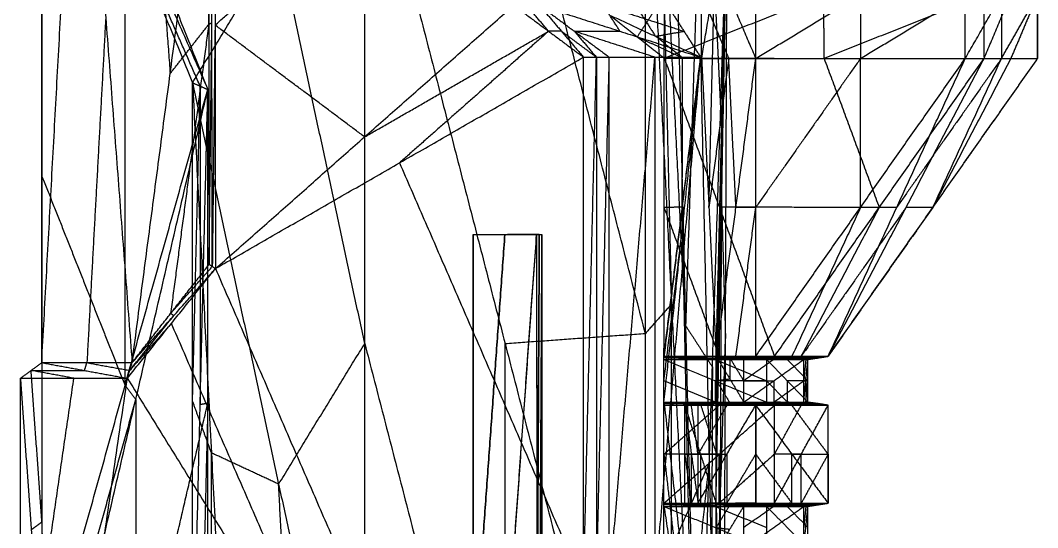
# Model space of a CAD drawing. Header units: millimetres. Extents: x -21 to -10.8, y -12.2 to 12.7.
# Drawn here: x -17.13 to -11.75, y -9.08 to -6.4 of the extents above; entities that cross this region are included whole.
import ezdxf

# ---------------------------------------------------------------- set-up
doc = ezdxf.new("R2010")
doc.units = ezdxf.units.MM
doc.header["$MEASUREMENT"] = 0
doc.layers.add('图层 03', color=5, linetype='Continuous', true_color=0x0000ff)

msp = doc.modelspace()

# ---------------------------------------------------------------- linework, layer by layer
at = {"layer": '图层 03'}
for points in [[(-17.1271, -4.5126, -0.8013), (-16.6719, -5.6222, -1.6273), (-16.2168, -6.7319, -2.4534)], [(-17.1271, -4.5126, -0.8013), (-16.6315, -5.6402, -1.5511), (-16.136, -6.7677, -2.3009)], [(-17.0142, -8.2109, 0.3072), (-17.0142, -6.3881, 0.3072), (-17.0142, -4.5652, 0.3072)], [(-17.0142, -8.2109, 0.3072), (-17.0127, -6.3881, -0.1784), (-17.0112, -4.5652, -0.664)], [(-17.0142, -8.2109, 0.3072), (-16.9147, -6.3881, 0.3351), (-16.8152, -4.5652, 0.3629)], [(-17.0112, -9.895, -0.664), (-17.0112, -7.2301, -0.664), (-17.0112, -4.5652, -0.664)], [(-17.0112, -4.5652, -0.664), (-16.5736, -5.6665, -1.4825), (-16.136, -6.7677, -2.3009)], [(-16.8152, -4.5652, 0.3629), (-16.6757, -6.3881, 0.4041), (-16.5362, -8.2109, 0.4452)], [(-16.4745, -4.8606, 0.467), (-16.4047, -5.772, 0.4875), (-16.3349, -6.6835, 0.5081)], [(-16.5362, -8.2109, 0.4452), (-16.3349, -6.6835, 0.5081), (-16.1337, -5.156, 0.571)], [(-16.1337, -5.156, 0.571), (-16.1314, -6.4239, 0.5718), (-16.1291, -7.6917, 0.5726)], [(-16.1314, -6.4239, 0.5718), (-16.1241, -5.7862, 0.6067), (-16.1169, -5.1484, 0.6416)], [(-16.1291, -7.6917, 0.5726), (-16.1146, -6.4163, 0.6423), (-16.1001, -5.1408, 0.7121)], [(-16.1001, -5.1408, 0.7121), (-16.0978, -6.4273, 0.7128), (-16.0956, -7.7139, 0.7136)], [(-13.8229, -10.9738, -4.1504), (-13.8229, -8.0565, -4.128), (-13.8229, -5.1393, -4.1055)], [(-13.8229, -5.1393, -4.1055), (-13.6849, -7.9014, -3.4349), (-13.5469, -10.6635, -2.7644)], [(-13.8229, -8.0565, -4.128), (-14.1938, -6.6246, -4.1196), (-14.5647, -5.1926, -4.1112)], [(-16.2168, -6.7319, -2.4534), (-15.7616, -5.9889, -3.2851), (-15.3065, -5.246, -4.1169)], [(-15.3065, -10.9738, -4.1504), (-15.3065, -8.1099, -4.1337), (-15.3065, -5.246, -4.1169)], [(-15.3065, -5.246, -4.1169), (-14.5647, -8.1099, -4.1337), (-13.8229, -10.9738, -4.1504)], [(-13.7485, -5.2532, -3.7449), (-13.7167, -6.5773, -3.5899), (-13.6849, -7.9014, -3.4349)], [(-13.6105, -8.0154, -3.0743), (-13.6795, -6.6343, -3.4096), (-13.7485, -5.2532, -3.7449)], [(-13.6742, -5.3672, -3.3842), (-13.6105, -8.0154, -3.0743), (-13.5469, -10.6635, -2.7644)], [(-13.5324, -5.5853, -2.695), (-13.5715, -6.8003, -2.8847), (-13.6105, -8.0154, -3.0743)], [(-16.1764, -6.7498, -2.3771), (-16.4241, -6.186, -2.0022), (-16.6719, -5.6222, -1.6273)], [(-16.5736, -8.3314, -1.4825), (-16.5736, -6.9989, -1.4825), (-16.5736, -5.6665, -1.4825)], [(-16.0978, -6.4273, 0.7128), (-15.7037, -6.0795, 0.8211), (-15.3095, -5.7316, 0.9294)], [(-13.5469, -10.6635, -2.7644), (-13.4687, -8.2334, -2.3851), (-13.3906, -5.8033, -2.0058)], [(-13.5255, -6.6038, -2.5067), (-13.4581, -6.2036, -2.2563), (-13.3906, -5.8033, -2.0058)], [(-13.4493, -8.9535, -2.1842), (-13.4199, -7.3784, -2.095), (-13.3906, -5.8033, -2.0058)], [(-13.4485, -8.1774, -2.1743), (-13.4196, -6.9903, -2.0901), (-13.3906, -5.8033, -2.0058)], [(-13.4081, -10.3624, -2.092), (-13.3994, -8.0828, -2.0489), (-13.3906, -5.8033, -2.0058)], [(-13.723, -6.6023, 0.2722), (-13.7222, -6.2684, 0.2722), (-13.7215, -5.9344, 0.2722)], [(-13.723, -6.6023, 0.2722), (-12.8794, -6.2684, 0.2722), (-12.0358, -5.9344, 0.2722)], [(-13.5255, -6.6038, -2.5067), (-13.5255, -6.2691, -2.5067), (-13.5255, -5.9344, -2.5067)], [(-13.5255, -5.9344, -2.5067), (-13.3826, -6.2691, -2.5067), (-13.2396, -6.6038, -2.5067)], [(-13.2396, -6.6038, -2.5067), (-13.2396, -6.2691, -2.5067), (-13.2396, -5.9344, -2.5067)], [(-13.2396, -6.6038, -2.5067), (-12.6858, -6.2691, -2.3455), (-12.1319, -5.9344, -2.1842)], [(-12.1319, -6.6038, -2.1842), (-12.1319, -6.2691, -2.1842), (-12.1319, -5.9344, -2.1842)], [(-12.1319, -6.6038, -2.1842), (-11.9405, -6.2691, -1.495), (-11.7492, -5.9344, -0.8058)], [(-12.0358, -5.9344, 0.2722), (-12.0343, -6.2691, 0.2722), (-12.0328, -6.6038, 0.2722)], [(-12.0328, -6.6038, 0.2722), (-11.891, -6.2691, 0.1574), (-11.7492, -5.9344, 0.0427)], [(-11.7492, -6.6038, -0.8036), (-11.7492, -6.2691, -0.8047), (-11.7492, -5.9344, -0.8058)], [(-11.7492, -6.6038, -0.8036), (-11.7492, -6.2691, -0.3804), (-11.7492, -5.9344, 0.0427)], [(-11.7492, -6.6038, 0.045), (-11.7492, -6.2691, 0.0438), (-11.7492, -5.9344, 0.0427)], [(-15.3065, -8.1099, -4.1337), (-15.5341, -7.0494, -3.7094), (-15.7616, -5.9889, -3.2851)], [(-13.487, -7.3906, -2.3405), (-13.4726, -6.7971, -2.2984), (-13.4581, -6.2036, -2.2563)], [(-13.4581, -6.2036, -2.2563), (-13.4388, -6.597, -2.1732), (-13.4196, -6.9903, -2.0901)], [(-13.7222, -6.2684, 0.2722), (-13.7939, -6.3787, 0.215), (-13.8656, -6.4891, 0.1578)], [(-13.5255, -6.2691, -2.5067), (-13.4541, -6.4365, -2.5067), (-13.3826, -6.6038, -2.5067)], [(-12.8779, -6.6031, 0.2722), (-12.8787, -6.4357, 0.2722), (-12.8794, -6.2684, 0.2722)], [(-12.0343, -6.2691, 0.2722), (-12.4561, -6.4361, 0.2722), (-12.8779, -6.6031, 0.2722)], [(-12.6858, -6.6038, -2.3455), (-12.4088, -6.4365, -2.2649), (-12.1319, -6.2691, -2.1842)], [(-12.6858, -6.2691, -2.3455), (-12.6858, -6.4365, -2.3455), (-12.6858, -6.6038, -2.3455)], [(-11.9405, -6.6038, -1.4939), (-11.8449, -6.4365, -1.1493), (-11.7492, -6.2691, -0.8047)], [(-11.9405, -6.2691, -1.495), (-11.9405, -6.4365, -1.4945), (-11.9405, -6.6038, -1.4939)], [(-11.7492, -6.2691, 0.0438), (-11.8201, -6.4365, 0.1012), (-11.891, -6.6038, 0.1586)], [(-11.7492, -6.6038, -0.3793), (-11.7492, -6.4365, -0.1677), (-11.7492, -6.2691, 0.0438)], [(-11.7492, -6.2691, -0.3804), (-11.7492, -6.4365, -0.3799), (-11.7492, -6.6038, -0.3793)], [(-16.0956, -7.7139, 0.7136), (-15.3072, -7.0182, 0.9301), (-14.5189, -6.3225, 1.1466)], [(-14.5189, -6.3225, 1.1466), (-14.3344, -6.4597, 1.1989), (-14.1499, -6.597, 1.2511)], [(-14.3344, -6.4597, 1.1989), (-14.3928, -6.3911, 1.1464), (-14.4511, -6.3225, 1.094)], [(-14.3832, -6.3225, 1.0414), (-14.2666, -6.4597, 1.1463), (-14.1499, -6.597, 1.2511)], [(-14.3832, -6.3225, 1.0414), (-14.1983, -6.4597, 1.0936), (-14.0135, -6.597, 1.1459)], [(-14.3832, -6.3225, 1.0414), (-13.9571, -6.4597, 0.5539), (-13.5309, -6.597, 0.0663)], [(-14.0451, -6.3225, 0.3324), (-13.832, -6.3911, 0.0886), (-13.6189, -6.4597, -0.1551)], [(-13.9571, -6.4597, 0.5539), (-14.0011, -6.3911, 0.4431), (-14.0451, -6.3225, 0.3324)], [(-13.707, -6.3225, -0.3766), (-13.6189, -6.4597, -0.1551), (-13.5309, -6.597, 0.0663)], [(-17.0112, -7.2301, -0.664), (-17.0119, -6.8091, -0.4212), (-17.0127, -6.3881, -0.1784)], [(-16.6757, -6.3881, 0.4041), (-16.7255, -7.2995, 0.3902), (-16.7752, -8.2109, 0.3762)], [(-14.0081, -6.3759, 0.0435), (-13.8656, -6.4891, 0.1578), (-13.723, -6.6023, 0.2722)], [(-14.0081, -6.3759, 0.0435), (-13.7695, -6.4864, 0.0549), (-13.5309, -6.597, 0.0663)], [(-13.8576, -6.3492, -0.1666), (-13.8135, -6.4178, -0.0558), (-13.7695, -6.4864, 0.0549)], [(-16.3349, -6.6835, 0.5081), (-16.2332, -6.5537, 0.54), (-16.1314, -6.4239, 0.5718)], [(-16.1314, -6.4239, 0.5718), (-16.232, -7.1876, 0.5403), (-16.3327, -7.9513, 0.5089)], [(-16.1146, -6.4163, 0.6423), (-16.123, -6.4201, 0.6071), (-16.1314, -6.4239, 0.5718)], [(-16.1123, -7.7028, 0.6431), (-16.1135, -7.0595, 0.6427), (-16.1146, -6.4163, 0.6423)], [(-16.0978, -6.4273, 0.7128), (-16.1051, -7.0651, 0.678), (-16.1123, -7.7028, 0.6431)], [(-15.3072, -7.0182, 0.9301), (-15.7025, -6.7227, 0.8215), (-16.0978, -6.4273, 0.7128)], [(-15.3072, -7.0182, 0.9301), (-14.8208, -6.7389, 1.0645), (-14.3344, -6.4597, 1.1989)], [(-14.3344, -6.4597, 1.1989), (-14.7286, -6.8076, 1.0906), (-15.1227, -7.1554, 0.9823)], [(-14.2666, -6.4597, 1.1463), (-14.3005, -6.4597, 1.1726), (-14.3344, -6.4597, 1.1989)], [(-14.0817, -6.597, 1.1985), (-14.1741, -6.5283, 1.1724), (-14.2666, -6.4597, 1.1463)], [(-14.1983, -6.4597, 1.0936), (-14.0777, -6.4597, 0.8238), (-13.9571, -6.4597, 0.5539)], [(-13.7722, -6.597, 0.6061), (-13.9853, -6.5283, 0.8499), (-14.1983, -6.4597, 1.0936)], [(-14.1983, -6.4597, 1.0936), (-14.14, -6.5283, 1.1461), (-14.0817, -6.597, 1.1985)], [(-13.8656, -6.4891, 0.1578), (-13.7463, -6.5443, 0.1635), (-13.6269, -6.5996, 0.1693)], [(-13.7695, -6.4864, 0.0549), (-13.6942, -6.4731, -0.0501), (-13.6189, -6.4597, -0.1551)], [(-13.6269, -6.5996, 0.1693), (-13.6982, -6.543, 0.1121), (-13.7695, -6.4864, 0.0549)], [(-16.0956, -7.7139, 0.7136), (-15.1227, -7.1554, 0.9823), (-14.1499, -6.597, 1.2511)], [(-14.1499, -12.183, 1.2511), (-14.1499, -9.39, 1.2511), (-14.1499, -6.597, 1.2511)], [(-14.1499, -12.183, 1.2511), (-14.0817, -9.39, 1.1985), (-14.0135, -6.597, 1.1459)], [(-14.1499, -6.597, 1.2511), (-14.0817, -6.597, 1.1985), (-14.0135, -6.597, 1.1459)], [(-14.1499, -9.39, 1.2511), (-14.1158, -7.9935, 1.2248), (-14.0817, -6.597, 1.1985)], [(-14.0817, -6.597, 1.1985), (-14.0817, -7.9935, 1.1985), (-14.0817, -9.39, 1.1985)], [(-14.0135, -12.183, 1.1459), (-14.0135, -9.39, 1.1459), (-14.0135, -6.597, 1.1459)], [(-14.0135, -12.183, 1.1459), (-13.7722, -9.39, 0.6061), (-13.5309, -6.597, 0.0663)], [(-14.0135, -6.597, 1.1459), (-13.7722, -6.597, 0.6061), (-13.5309, -6.597, 0.0663)], [(-14.0135, -9.39, 1.1459), (-13.8928, -7.9935, 0.876), (-13.7722, -6.597, 0.6061)], [(-13.7722, -6.597, 0.6061), (-13.7722, -7.9935, 0.6061), (-13.7722, -9.39, 0.6061)], [(-13.7245, -8.4191, 0.1403), (-13.6277, -7.508, 0.1033), (-13.5309, -6.597, 0.0663)], [(-13.7245, -8.1942, 0.1403), (-13.6277, -7.3956, 0.1033), (-13.5309, -6.597, 0.0663)], [(-13.7245, -8.1774, 0.2722), (-13.6277, -7.3872, 0.1693), (-13.5309, -6.597, 0.0663)], [(-13.7245, -8.1774, 0.2722), (-13.7238, -7.3898, 0.2722), (-13.723, -6.6023, 0.2722)], [(-13.723, -6.6023, 0.2722), (-13.6269, -6.5996, 0.1693), (-13.5309, -6.597, 0.0663)], [(-13.723, -6.6023, 0.2722), (-13.4318, -7.3898, 0.2722), (-13.1405, -8.1774, 0.2722)], [(-13.723, -6.6023, 0.2722), (-12.8779, -6.6031, 0.2722), (-12.0328, -6.6038, 0.2722)], [(-13.6277, -7.3872, 0.1693), (-13.6273, -6.9934, 0.1693), (-13.6269, -6.5996, 0.1693)], [(-13.5309, -6.597, 0.0663), (-13.4855, -8.7431, -0.0355), (-13.4402, -10.8892, -0.1372)], [(-13.5255, -6.6038, -2.5067), (-13.487, -7.3906, -2.3405), (-13.4485, -8.1774, -2.1743)], [(-13.5255, -6.6038, -2.5067), (-13.3826, -6.6038, -2.5067), (-13.2396, -6.6038, -2.5067)], [(-13.3826, -6.6038, -2.5067), (-13.4348, -6.9972, -2.4236), (-13.487, -7.3906, -2.3405)], [(-13.4485, -8.1774, -2.1743), (-13.3441, -7.3906, -2.3405), (-13.2396, -6.6038, -2.5067)], [(-13.3441, -7.3906, -2.3405), (-13.3633, -6.9972, -2.4236), (-13.3826, -6.6038, -2.5067)], [(-13.2396, -8.1774, -2.1842), (-13.2396, -7.3906, -2.3455), (-13.2396, -6.6038, -2.5067)], [(-13.2396, -8.1774, -2.1842), (-12.6858, -7.3906, -2.1842), (-12.1319, -6.6038, -2.1842)], [(-13.2396, -6.6038, -2.5067), (-12.6858, -6.6038, -2.3455), (-12.1319, -6.6038, -2.1842)], [(-12.6858, -6.6038, -2.3455), (-12.9627, -6.9972, -2.3455), (-13.2396, -7.3906, -2.3455)], [(-13.1405, -8.1774, 0.2722), (-12.5867, -7.3906, 0.2722), (-12.0328, -6.6038, 0.2722)], [(-12.8779, -6.6031, 0.2722), (-12.7323, -6.9968, 0.2722), (-12.5867, -7.3906, 0.2722)], [(-12.8569, -8.1774, -0.8036), (-12.4944, -7.3906, -1.4939), (-12.1319, -6.6038, -2.1842)], [(-12.8569, -8.1774, -0.8036), (-12.3031, -7.3906, -0.8036), (-11.7492, -6.6038, -0.8036)], [(-12.8569, -8.1774, 0.045), (-12.4449, -7.3906, 0.1586), (-12.0328, -6.6038, 0.2722)], [(-12.8569, -8.1774, 0.045), (-12.3031, -7.3906, -0.3793), (-11.7492, -6.6038, -0.8036)], [(-12.8569, -8.1774, 0.045), (-12.3031, -7.3906, 0.045), (-11.7492, -6.6038, 0.045)], [(-12.6858, -7.3906, -2.1842), (-12.6858, -6.9972, -2.2649), (-12.6858, -6.6038, -2.3455)], [(-11.9405, -6.6038, -1.4939), (-12.2175, -6.9972, -1.4939), (-12.4944, -7.3906, -1.4939)], [(-12.3031, -7.3906, 0.045), (-12.0261, -6.9972, -0.1672), (-11.7492, -6.6038, -0.3793)], [(-11.891, -6.6038, 0.1586), (-12.097, -6.9972, 0.1018), (-12.3031, -7.3906, 0.045)], [(-12.3031, -7.3906, -0.8036), (-12.1218, -6.9972, -1.1487), (-11.9405, -6.6038, -1.4939)], [(-12.1319, -6.6038, -2.1842), (-11.9405, -6.6038, -1.4939), (-11.7492, -6.6038, -0.8036)], [(-12.0328, -6.6038, 0.2722), (-11.891, -6.6038, 0.1586), (-11.7492, -6.6038, 0.045)], [(-11.7492, -6.6038, -0.8036), (-11.7492, -6.6038, -0.3793), (-11.7492, -6.6038, 0.045)], [(-17.0112, -9.895, -0.664), (-16.5736, -8.3314, -1.4825), (-16.136, -6.7677, -2.3009)], [(-16.8976, -10.0445, -0.9659), (-16.5168, -8.4061, -1.6334), (-16.136, -6.7677, -2.3009)], [(-16.2168, -10.0956, -2.4534), (-16.2168, -8.4137, -2.4534), (-16.2168, -6.7319, -2.4534)], [(-16.2168, -6.7319, -2.4534), (-16.1764, -6.7498, -2.3771), (-16.136, -6.7677, -2.3009)], [(-16.2168, -6.7319, -2.4534), (-16.1169, -8.6878, -2.6344), (-16.017, -10.6437, -2.8155)], [(-16.2168, -6.7319, -2.4534), (-15.7616, -8.8529, -3.3019), (-15.3065, -10.9738, -4.1504)], [(-16.2168, -8.4137, -2.4534), (-16.1966, -7.5818, -2.4152), (-16.1764, -6.7498, -2.3771)], [(-16.2168, -10.0956, -2.4534), (-16.1764, -8.4316, -2.3771), (-16.136, -6.7677, -2.3009)], [(-16.1764, -6.7498, -2.3771), (-16.1764, -7.5907, -2.3771), (-16.1764, -8.4316, -2.3771)], [(-16.136, -10.0811, -2.3009), (-16.136, -8.4244, -2.3009), (-16.136, -6.7677, -2.3009)], [(-13.4489, -8.5654, -2.1793), (-13.4342, -7.7779, -2.1347), (-13.4196, -6.9903, -2.0901)], [(-13.4196, -6.9903, -2.0901), (-13.4198, -7.1844, -2.0926), (-13.4199, -7.3784, -2.095)], [(-15.1227, -7.1554, 0.9823), (-14.6363, -8.2727, 1.1167), (-14.1499, -9.39, 1.2511)], [(-17.0127, -9.053, -0.1784), (-17.0119, -8.1416, -0.4212), (-17.0112, -7.2301, -0.664)], [(-17.0112, -7.2301, -0.664), (-16.7924, -7.7808, -1.0733), (-16.5736, -8.3314, -1.4825)], [(-13.7245, -8.1858, 0.2062), (-13.6761, -7.7907, 0.1548), (-13.6277, -7.3956, 0.1033)], [(-13.7238, -7.3898, 0.2722), (-13.6757, -7.3885, 0.2207), (-13.6277, -7.3872, 0.1693)], [(-13.4325, -8.1774, 0.2722), (-13.5781, -7.7836, 0.2722), (-13.7238, -7.3898, 0.2722)], [(-13.6277, -7.3956, 0.1033), (-13.6277, -7.3914, 0.1363), (-13.6277, -7.3872, 0.1693)], [(-13.6277, -7.508, 0.1033), (-13.6277, -7.4518, 0.1033), (-13.6277, -7.3956, 0.1033)], [(-13.4318, -7.3898, 0.2722), (-13.4321, -7.7836, 0.2722), (-13.4325, -8.1774, 0.2722)], [(-12.5867, -7.3906, 0.2722), (-13.0092, -7.3902, 0.2722), (-13.4318, -7.3898, 0.2722)], [(-13.4287, -9.6579, -2.1381), (-13.4243, -8.5182, -2.1166), (-13.4199, -7.3784, -2.095)], [(-13.4199, -7.3784, -2.095), (-13.4097, -7.7306, -2.072), (-13.3994, -8.0828, -2.0489)], [(-13.2396, -7.3906, -2.3455), (-13.2919, -7.3906, -2.343), (-13.3441, -7.3906, -2.3405)], [(-13.3441, -8.1774, -2.1793), (-13.2919, -7.784, -2.2624), (-13.2396, -7.3906, -2.3455)], [(-12.6858, -7.3906, -2.1842), (-12.867, -7.784, -1.8391), (-13.0483, -8.1774, -1.4939)], [(-12.9987, -8.1774, 0.1586), (-12.7927, -7.784, 0.2154), (-12.5867, -7.3906, 0.2722)], [(-12.4449, -7.3906, 0.1586), (-12.7218, -7.784, 0.1586), (-12.9987, -8.1774, 0.1586)], [(-12.8569, -8.1774, -0.3793), (-12.58, -7.784, -0.3793), (-12.3031, -7.3906, -0.3793)], [(-12.3031, -7.3906, -0.8036), (-12.58, -7.784, -0.5914), (-12.8569, -8.1774, -0.3793)], [(-12.4944, -7.3906, -1.4939), (-12.5901, -7.3906, -1.8391), (-12.6858, -7.3906, -2.1842)], [(-12.3031, -7.3906, 0.045), (-12.374, -7.3906, 0.1018), (-12.4449, -7.3906, 0.1586)], [(-12.3031, -7.3906, -0.3793), (-12.3031, -7.3906, -0.1672), (-12.3031, -7.3906, 0.045)], [(-13.7245, -8.3066, 0.1403), (-13.6761, -7.9073, 0.1218), (-13.6277, -7.508, 0.1033)], [(-13.6277, -7.508, 0.1033), (-13.605, -8.5811, 0.0524), (-13.5823, -9.6541, 0.0015)], [(-14.7339, -7.5332, -2.3405), (-14.7339, -7.5332, -2.2468), (-14.7339, -7.5332, -2.153)], [(-14.7339, -7.5332, -2.3405), (-14.5658, -7.5332, -2.3405), (-14.3977, -7.5332, -2.3405)], [(-14.7339, -7.5332, -2.3405), (-14.5517, -7.5332, -2.3268), (-14.3695, -7.5332, -2.3131)], [(-14.7339, -7.5332, -2.153), (-14.5658, -7.5332, -2.153), (-14.3977, -7.5332, -2.153)], [(-14.7339, -7.5332, -2.153), (-14.5517, -7.5332, -2.233), (-14.3695, -7.5332, -2.3131)], [(-14.7339, -10.4827, -2.3405), (-14.7339, -9.0079, -2.3405), (-14.7339, -7.5332, -2.3405)], [(-14.7339, -10.5085, -2.2722), (-14.7339, -9.0208, -2.2126), (-14.7339, -7.5332, -2.153)], [(-14.7339, -10.5536, -2.153), (-14.7339, -9.0434, -2.153), (-14.7339, -7.5332, -2.153)], [(-14.5658, -7.5332, -2.3405), (-14.6499, -8.7031, -2.3405), (-14.7339, -9.8729, -2.3405)], [(-14.7339, -7.5332, -2.2468), (-14.7339, -8.7031, -2.2468), (-14.7339, -9.8729, -2.2468)], [(-14.7339, -9.8729, -2.3405), (-14.7339, -8.7031, -2.2936), (-14.7339, -7.5332, -2.2468)], [(-14.7339, -9.8729, -2.153), (-14.6499, -8.7031, -2.153), (-14.5658, -7.5332, -2.153)], [(-14.7339, -7.5332, -2.2468), (-14.6428, -7.5332, -2.2868), (-14.5517, -7.5332, -2.3268)], [(-14.6148, -10.5543, -2.153), (-14.5062, -9.0437, -2.153), (-14.3977, -7.5332, -2.153)], [(-14.6097, -10.4836, -2.3405), (-14.5037, -9.0084, -2.3405), (-14.3977, -7.5332, -2.3405)], [(-14.5658, -7.5332, -2.3405), (-14.4747, -7.5332, -2.3337), (-14.3836, -7.5332, -2.3268)], [(-14.5658, -7.5332, -2.153), (-14.5588, -7.5332, -2.193), (-14.5517, -7.5332, -2.233)], [(-14.3836, -7.5332, -2.3268), (-14.4677, -7.5332, -2.3268), (-14.5517, -7.5332, -2.3268)], [(-14.5517, -7.5332, -2.3268), (-14.5517, -7.5332, -2.2799), (-14.5517, -7.5332, -2.233)], [(-14.5517, -7.5332, -2.233), (-14.4677, -7.5332, -2.233), (-14.3836, -7.5332, -2.233)], [(-14.3977, -7.5332, -2.3405), (-14.3975, -9.0098, -2.3405), (-14.3973, -10.4864, -2.3405)], [(-14.3977, -7.5332, -2.3405), (-14.3836, -7.5332, -2.3268), (-14.3695, -7.5332, -2.3131)], [(-14.3977, -7.5332, -2.153), (-14.3975, -9.0444, -2.153), (-14.3973, -10.5557, -2.153)], [(-14.3977, -7.5332, -2.153), (-14.3836, -7.5332, -2.233), (-14.3695, -7.5332, -2.3131)], [(-14.3977, -7.5332, -2.153), (-14.3836, -7.5332, -2.1667), (-14.3695, -7.5332, -2.1804)], [(-14.3836, -7.5332, -2.3268), (-14.3905, -8.8481, -2.3337), (-14.3973, -10.163, -2.3405)], [(-14.3973, -10.163, -2.153), (-14.3905, -8.8481, -2.1598), (-14.3836, -7.5332, -2.1667)], [(-14.3853, -10.5513, -2.1647), (-14.3774, -9.0422, -2.1726), (-14.3695, -7.5332, -2.1804)], [(-14.3849, -10.491, -2.3285), (-14.3772, -9.0121, -2.3208), (-14.3695, -7.5332, -2.3131)], [(-14.3836, -7.5332, -2.233), (-14.3766, -7.5332, -2.2399), (-14.3695, -7.5332, -2.2468)], [(-14.3836, -7.5332, -2.1667), (-14.3836, -7.5332, -2.1999), (-14.3836, -7.5332, -2.233)], [(-14.3695, -7.5332, -2.3131), (-14.3695, -7.5332, -2.2468), (-14.3695, -7.5332, -2.1804)], [(-14.3695, -10.4968, -2.3131), (-14.3695, -9.015, -2.3131), (-14.3695, -7.5332, -2.3131)], [(-14.3695, -10.5243, -2.2383), (-14.3695, -9.0287, -2.2757), (-14.3695, -7.5332, -2.3131)], [(-14.3695, -10.5455, -2.1804), (-14.3695, -9.0393, -2.1804), (-14.3695, -7.5332, -2.1804)], [(-14.3695, -7.5332, -2.2468), (-14.3695, -8.8599, -2.2468), (-14.3695, -10.1867, -2.2468)], [(-14.3695, -10.1867, -2.1804), (-14.3695, -8.8599, -2.2136), (-14.3695, -7.5332, -2.2468)], [(-16.5614, -8.2933, 0.584), (-16.3285, -8.0036, 0.6488), (-16.0956, -7.7139, 0.7136)], [(-16.5362, -8.2109, 0.4452), (-16.3327, -7.9513, 0.5089), (-16.1291, -7.6917, 0.5726)], [(-16.5362, -8.2109, 0.4452), (-16.3159, -7.9624, 0.5794), (-16.0956, -7.7139, 0.7136)], [(-16.3327, -7.9513, 0.5089), (-16.2225, -7.8271, 0.576), (-16.1123, -7.7028, 0.6431)], [(-16.1291, -7.6917, 0.5726), (-16.1123, -7.7028, 0.6431), (-16.0956, -7.7139, 0.7136)], [(-16.0956, -7.7139, 0.7136), (-15.1227, -9.9484, 0.9823), (-14.1499, -12.183, 1.2511)], [(-13.6849, -7.9014, -3.4349), (-13.7539, -7.979, -3.7814), (-13.8229, -8.0565, -4.128)], [(-13.6849, -10.8187, -3.4574), (-13.6849, -9.36, -3.4462), (-13.6849, -7.9014, -3.4349)], [(-16.3159, -7.9624, 0.5794), (-16.3243, -7.9569, 0.5442), (-16.3327, -7.9513, 0.5089)], [(-16.5488, -8.2521, 0.5146), (-16.4323, -8.1072, 0.547), (-16.3159, -7.9624, 0.5794)], [(-16.3285, -8.0036, 0.6488), (-16.4386, -8.1278, 0.5817), (-16.5488, -8.2521, 0.5146)], [(-15.3557, -10.2381, 0.9175), (-15.8421, -9.1208, 0.7832), (-16.3285, -8.0036, 0.6488)], [(-14.5647, -8.1099, -4.1337), (-14.1938, -8.0832, -4.1308), (-13.8229, -8.0565, -4.128)], [(-13.6105, -8.0154, -3.0743), (-13.5396, -8.1244, -2.7297), (-13.4687, -8.2334, -2.3851)], [(-15.7616, -8.8529, -3.3019), (-15.5341, -8.4814, -3.7178), (-15.3065, -8.1099, -4.1337)], [(-15.3065, -8.1099, -4.1337), (-14.9356, -9.5419, -4.1421), (-14.5647, -10.9738, -4.1504)], [(-14.5647, -10.9738, -4.1504), (-14.5647, -9.5419, -4.1421), (-14.5647, -8.1099, -4.1337)], [(-13.4775, -10.513, -2.4282), (-13.4384, -9.2979, -2.2386), (-13.3994, -8.0828, -2.0489)], [(-17.1271, -8.2933, 0.4285), (-17.0706, -8.2521, 0.3679), (-17.0142, -8.2109, 0.3072)], [(-17.0142, -8.2109, 0.3072), (-17.0127, -9.053, -0.1784), (-17.0112, -9.895, -0.664)], [(-17.0142, -8.2109, 0.3072), (-16.7878, -8.2521, 0.4456), (-16.5614, -8.2933, 0.584)], [(-17.0142, -8.2109, 0.3072), (-16.7752, -8.2109, 0.3762), (-16.5362, -8.2109, 0.4452)], [(-16.7878, -8.2521, 0.4456), (-16.7815, -8.2315, 0.4109), (-16.7752, -8.2109, 0.3762)], [(-16.7752, -8.2109, 0.3762), (-16.662, -8.2315, 0.4454), (-16.5488, -8.2521, 0.5146)], [(-16.5614, -8.2933, 0.584), (-16.5488, -8.2521, 0.5146), (-16.5362, -8.2109, 0.4452)], [(-13.7245, -8.1942, 0.1403), (-13.7245, -8.1858, 0.2062), (-13.7245, -8.1774, 0.2722)], [(-13.7245, -8.1774, 0.2722), (-13.4531, -8.1858, 0.2135), (-13.1817, -8.1942, 0.1548)], [(-13.7245, -8.1774, 0.2722), (-13.4325, -8.1774, 0.2722), (-13.1405, -8.1774, 0.2722)], [(-13.4531, -8.1942, 0.1475), (-13.5888, -8.19, 0.1769), (-13.7245, -8.1858, 0.2062)], [(-13.7245, -8.4191, 0.1403), (-13.7245, -8.3066, 0.1403), (-13.7245, -8.1942, 0.1403)], [(-13.7245, -8.1942, 0.1403), (-13.4531, -8.3066, 0.1475), (-13.1817, -8.4191, 0.1548)], [(-13.7245, -8.1942, 0.1403), (-13.4531, -8.1942, 0.1475), (-13.1817, -8.1942, 0.1548)], [(-13.4531, -8.1858, 0.2135), (-13.4531, -8.19, 0.1805), (-13.4531, -8.1942, 0.1475)], [(-13.1611, -8.1858, 0.2135), (-13.3071, -8.1858, 0.2135), (-13.4531, -8.1858, 0.2135)], [(-13.4531, -8.1942, 0.1475), (-13.3174, -8.2504, 0.1511), (-13.1817, -8.3066, 0.1548)], [(-13.4493, -8.9535, -2.1842), (-13.4489, -8.5654, -2.1793), (-13.4485, -8.1774, -2.1743)], [(-13.4485, -8.1774, -2.1743), (-13.4466, -8.3066, -2.1793), (-13.4447, -8.4358, -2.1842)], [(-13.4485, -8.1774, -2.1743), (-13.3757, -8.2982, -2.1374), (-13.3029, -8.4191, -2.1004)], [(-13.4485, -8.1774, -2.1743), (-13.3757, -8.1858, -2.1374), (-13.3029, -8.1942, -2.1004)], [(-13.4485, -8.1774, -2.1743), (-13.3441, -8.1774, -2.1793), (-13.2396, -8.1774, -2.1842)], [(-13.4325, -8.1774, 0.2722), (-13.2968, -8.1816, 0.2428), (-13.1611, -8.1858, 0.2135)], [(-13.3441, -8.1774, -2.1793), (-13.3599, -8.1816, -2.1583), (-13.3757, -8.1858, -2.1374)], [(-13.3757, -8.1858, -2.1374), (-13.3757, -8.242, -2.1374), (-13.3757, -8.2982, -2.1374)], [(-13.3029, -8.3066, -2.1004), (-13.3393, -8.2462, -2.1189), (-13.3757, -8.1858, -2.1374)], [(-13.2713, -8.1858, -2.1423), (-13.3077, -8.1816, -2.1608), (-13.3441, -8.1774, -2.1793)], [(-13.3029, -8.1942, -2.1004), (-13.2713, -8.1858, -2.1423), (-13.2396, -8.1774, -2.1842)], [(-13.3029, -8.1942, -2.1004), (-13.0799, -8.1858, -1.452), (-12.8569, -8.1774, -0.8036)], [(-13.3029, -8.4191, -2.1004), (-13.3029, -8.3066, -2.1004), (-13.3029, -8.1942, -2.1004)], [(-13.3029, -8.4191, -2.1004), (-13.1443, -8.3066, -1.4245), (-12.9858, -8.1942, -0.7487)], [(-13.3029, -8.1942, -2.1004), (-13.1443, -8.1942, -1.4245), (-12.9858, -8.1942, -0.7487)], [(-13.1443, -8.1942, -1.4245), (-13.2236, -8.2504, -1.7625), (-13.3029, -8.3066, -2.1004)], [(-13.0483, -8.1774, -1.4939), (-13.1598, -8.1816, -1.8181), (-13.2713, -8.1858, -2.1423)], [(-13.2713, -8.1858, -2.1423), (-13.1756, -8.1858, -1.7971), (-13.0799, -8.1858, -1.452)], [(-13.2396, -8.1774, -2.1842), (-13.0483, -8.1774, -1.4939), (-12.8569, -8.1774, -0.8036)], [(-13.1817, -8.1942, 0.1548), (-13.1611, -8.1858, 0.2135), (-13.1405, -8.1774, 0.2722)], [(-13.1817, -8.1942, 0.1548), (-13.0193, -8.1858, 0.0999), (-12.8569, -8.1774, 0.045)], [(-13.1817, -8.4191, 0.1548), (-13.1817, -8.3066, 0.1548), (-13.1817, -8.1942, 0.1548)], [(-13.1817, -8.1942, 0.1548), (-13.0727, -8.3066, 0.0553), (-12.9637, -8.4191, -0.0442)], [(-13.1817, -8.1942, 0.1548), (-13.0727, -8.1942, 0.0553), (-12.9637, -8.1942, -0.0442)], [(-13.1611, -8.1858, 0.2135), (-13.0799, -8.1816, 0.186), (-12.9987, -8.1774, 0.1586)], [(-13.1443, -8.1942, -1.4245), (-13.0328, -8.19, -1.1003), (-12.9213, -8.1858, -0.7761)], [(-13.0799, -8.1858, -1.452), (-13.1121, -8.19, -1.4382), (-13.1443, -8.1942, -1.4245)], [(-13.1405, -8.1774, 0.2722), (-12.9987, -8.1774, 0.1586), (-12.8569, -8.1774, 0.045)], [(-12.9103, -8.1858, 0.0004), (-12.9915, -8.19, 0.0278), (-13.0727, -8.1942, 0.0553)], [(-13.0727, -8.1942, 0.0553), (-13.0182, -8.2504, 0.0055), (-12.9637, -8.3066, -0.0442)], [(-12.9987, -8.1774, 0.1586), (-13.009, -8.1816, 0.1292), (-13.0193, -8.1858, 0.0999)], [(-13.0193, -8.1858, 0.0999), (-12.9648, -8.1858, 0.0501), (-12.9103, -8.1858, 0.0004)], [(-12.9858, -8.1942, -0.7487), (-12.9213, -8.1858, -0.7761), (-12.8569, -8.1774, -0.8036)], [(-12.9858, -8.4191, -0.7487), (-12.9858, -8.3066, -0.7487), (-12.9858, -8.1942, -0.7487)], [(-12.9858, -8.4191, -0.7487), (-12.9747, -8.3066, -0.3964), (-12.9637, -8.1942, -0.0442)], [(-12.9858, -8.1942, -0.7487), (-12.9747, -8.1942, -0.3964), (-12.9637, -8.1942, -0.0442)], [(-12.9747, -8.1942, -0.3964), (-12.9802, -8.2504, -0.5726), (-12.9858, -8.3066, -0.7487)], [(-12.9213, -8.1858, -0.7761), (-12.948, -8.19, -0.5863), (-12.9747, -8.1942, -0.3964)], [(-12.9637, -8.1942, -0.0442), (-12.9103, -8.1858, -0.4239), (-12.8569, -8.1774, -0.8036)], [(-12.9637, -8.1942, -0.0442), (-12.9103, -8.1858, 0.0004), (-12.8569, -8.1774, 0.045)], [(-12.9637, -8.4191, -0.0442), (-12.9637, -8.3066, -0.0442), (-12.9637, -8.1942, -0.0442)], [(-12.9103, -8.1858, -0.4239), (-12.9158, -8.1858, -0.6), (-12.9213, -8.1858, -0.7761)], [(-12.8569, -8.1774, -0.3793), (-12.8836, -8.1816, -0.4016), (-12.9103, -8.1858, -0.4239)], [(-12.9103, -8.1858, 0.0004), (-12.8836, -8.1816, -0.1895), (-12.8569, -8.1774, -0.3793)], [(-12.8569, -8.1774, -0.8036), (-12.8569, -8.1774, -0.3793), (-12.8569, -8.1774, 0.045)], [(-17.0706, -8.2521, 0.3679), (-16.9292, -8.2521, 0.4067), (-16.7878, -8.2521, 0.4456)], [(-16.8442, -8.2933, 0.5062), (-16.9574, -8.2727, 0.437), (-17.0706, -8.2521, 0.3679)], [(-17.0127, -9.053, -0.1784), (-17.0417, -8.6525, 0.0947), (-17.0706, -8.2521, 0.3679)], [(-13.4687, -8.2334, -2.3851), (-13.4731, -9.3732, -2.4067), (-13.4775, -10.513, -2.4282)], [(-17.1271, -12.183, 0.4285), (-17.1271, -10.2381, 0.4285), (-17.1271, -8.2933, 0.4285)], [(-17.1271, -12.183, 0.4285), (-16.8442, -10.2381, 0.5062), (-16.5614, -8.2933, 0.584)], [(-17.1271, -10.3921, -0.8013), (-17.1271, -9.3427, -0.1864), (-17.1271, -8.2933, 0.4285)], [(-17.1271, -8.2933, 0.4285), (-17.0691, -9.0942, -0.1178), (-17.0112, -9.895, -0.664)], [(-17.1271, -8.2933, 0.4285), (-16.8442, -8.2933, 0.5062), (-16.5614, -8.2933, 0.584)], [(-17.1271, -10.2381, 0.4285), (-16.9856, -9.2657, 0.4673), (-16.8442, -8.2933, 0.5062)], [(-16.5168, -8.4061, -1.6334), (-16.5452, -8.3687, -1.5579), (-16.5736, -8.3314, -1.4825)], [(-16.5614, -8.2933, 0.584), (-15.3557, -10.2381, 0.9175), (-14.1499, -12.183, 1.2511)], [(-13.4531, -8.4191, 0.1475), (-13.5888, -8.3628, 0.1439), (-13.7245, -8.3066, 0.1403)], [(-13.4531, -8.3066, 0.1475), (-13.4531, -8.3628, 0.1475), (-13.4531, -8.4191, 0.1475)], [(-13.1817, -8.3066, 0.1548), (-13.3174, -8.3066, 0.1511), (-13.4531, -8.3066, 0.1475)], [(-13.4466, -8.3066, -2.1793), (-13.4478, -8.436, -2.1793), (-13.4489, -8.5654, -2.1793)], [(-13.3757, -8.2982, -2.1374), (-13.4112, -8.3024, -2.1583), (-13.4466, -8.3066, -2.1793)], [(-13.4466, -8.3066, -2.1793), (-13.4102, -8.367, -2.1608), (-13.3738, -8.4274, -2.1423)], [(-13.3029, -8.3066, -2.1004), (-13.2236, -8.3066, -1.7625), (-13.1443, -8.3066, -1.4245)], [(-13.0727, -8.4191, 0.0553), (-13.1272, -8.3628, 0.105), (-13.1817, -8.3066, 0.1548)], [(-13.1443, -8.4191, -1.4245), (-13.0651, -8.3628, -1.0866), (-12.9858, -8.3066, -0.7487)], [(-13.1443, -8.3066, -1.4245), (-13.1443, -8.3628, -1.4245), (-13.1443, -8.4191, -1.4245)], [(-13.0727, -8.3066, 0.0553), (-13.0727, -8.3628, 0.0553), (-13.0727, -8.4191, 0.0553)], [(-12.9637, -8.3066, -0.0442), (-13.0182, -8.3066, 0.0055), (-13.0727, -8.3066, 0.0553)], [(-12.9858, -8.3066, -0.7487), (-12.9802, -8.3066, -0.5726), (-12.9747, -8.3066, -0.3964)], [(-12.9747, -8.4191, -0.3964), (-12.9692, -8.3628, -0.2203), (-12.9637, -8.3066, -0.0442)], [(-12.9747, -8.3066, -0.3964), (-12.9747, -8.3628, -0.3964), (-12.9747, -8.4191, -0.3964)], [(-16.9544, -9.9698, -0.815), (-16.7356, -9.1879, -1.2242), (-16.5168, -8.4061, -1.6334)], [(-16.5168, -8.4061, -1.6334), (-16.5168, -9.2344, -1.6334), (-16.5168, -10.0628, -1.6334)], [(-16.5168, -10.0628, -1.6334), (-16.3264, -9.2436, -1.9672), (-16.136, -8.4244, -2.3009)], [(-16.1169, -8.6878, -2.6344), (-16.1668, -8.5508, -2.5439), (-16.2168, -8.4137, -2.4534)], [(-16.136, -8.4244, -2.3009), (-16.1562, -9.2564, -2.339), (-16.1764, -10.0883, -2.3771)], [(-16.1764, -8.4316, -2.3771), (-16.1562, -8.428, -2.339), (-16.136, -8.4244, -2.3009)], [(-13.7245, -8.9703, 0.1403), (-13.7245, -8.6947, 0.1403), (-13.7245, -8.4191, 0.1403)], [(-13.7245, -8.9535, 0.2722), (-13.7245, -8.6863, 0.2062), (-13.7245, -8.4191, 0.1403)], [(-13.7245, -8.4358, 0.2722), (-13.7245, -8.4274, 0.2062), (-13.7245, -8.4191, 0.1403)], [(-13.7245, -8.4358, 0.2722), (-13.4531, -8.4274, 0.2135), (-13.1817, -8.4191, 0.1548)], [(-13.7245, -8.4191, 0.1403), (-13.5823, -9.6541, 0.0015), (-13.4402, -10.8892, -0.1372)], [(-13.7245, -8.4191, 0.1403), (-13.4531, -8.4191, 0.1475), (-13.1817, -8.4191, 0.1548)], [(-13.7245, -8.4274, 0.2062), (-13.5888, -8.4233, 0.1769), (-13.4531, -8.4191, 0.1475)], [(-13.4531, -8.4274, 0.2135), (-13.5888, -8.4274, 0.2098), (-13.7245, -8.4274, 0.2062)], [(-13.7245, -8.6863, 0.2062), (-13.7245, -8.5569, 0.2062), (-13.7245, -8.4274, 0.2062)], [(-13.7245, -8.9535, 0.2722), (-13.7245, -8.6947, 0.2722), (-13.7245, -8.4358, 0.2722)], [(-13.7245, -8.9535, 0.2722), (-13.4325, -8.6947, 0.2722), (-13.1405, -8.4358, 0.2722)], [(-13.7245, -8.4358, 0.2722), (-13.4325, -8.4358, 0.2722), (-13.1405, -8.4358, 0.2722)], [(-13.7245, -8.6947, 0.2722), (-13.5785, -8.5652, 0.2722), (-13.4325, -8.4358, 0.2722)], [(-13.6147, -8.9535, -3.0069), (-13.6147, -8.6947, -3.0069), (-13.6147, -8.4358, -3.0069)], [(-13.6147, -8.4358, -3.0069), (-13.5797, -8.6947, -3.0069), (-13.5446, -8.9535, -3.0069)], [(-13.6147, -8.4358, -3.0069), (-13.5797, -8.4358, -3.0069), (-13.5446, -8.4358, -3.0069)], [(-13.6147, -8.4358, -3.0069), (-13.532, -8.6947, -2.5956), (-13.4493, -8.9535, -2.1842)], [(-13.6147, -8.4358, -3.0069), (-13.5297, -8.4358, -2.5956), (-13.4447, -8.4358, -2.1842)], [(-13.5797, -8.4358, -3.0069), (-13.5372, -8.4358, -2.8012), (-13.4947, -8.4358, -2.5956)], [(-13.5297, -8.4358, -2.5956), (-13.5547, -8.4358, -2.8012), (-13.5797, -8.4358, -3.0069)], [(-13.5446, -8.6947, -3.0069), (-13.5621, -8.5652, -3.0069), (-13.5797, -8.4358, -3.0069)], [(-13.5446, -8.9535, -3.0069), (-13.5446, -8.6947, -3.0069), (-13.5446, -8.4358, -3.0069)], [(-13.5446, -8.9535, -3.0069), (-13.3921, -8.6947, -2.8548), (-13.2396, -8.4358, -2.7027)], [(-13.5446, -8.4358, -3.0069), (-13.4947, -8.4358, -2.5956), (-13.4447, -8.4358, -2.1842)], [(-13.5446, -8.4358, -3.0069), (-13.3921, -8.4358, -2.8548), (-13.2396, -8.4358, -2.7027)], [(-13.3921, -8.4358, -2.8548), (-13.4684, -8.5652, -2.9308), (-13.5446, -8.6947, -3.0069)], [(-13.5297, -8.4358, -2.5956), (-13.4884, -8.5652, -2.3899), (-13.447, -8.6947, -2.1842)], [(-13.4947, -8.4358, -2.5956), (-13.4434, -8.4358, -2.7252), (-13.3921, -8.4358, -2.8548)], [(-13.4325, -8.4358, 0.2722), (-13.4428, -8.4316, 0.2428), (-13.4531, -8.4274, 0.2135)], [(-13.4493, -8.9535, -2.1842), (-13.447, -8.6947, -2.1842), (-13.4447, -8.4358, -2.1842)], [(-13.4447, -8.4358, -2.1842), (-13.3738, -8.4274, -2.1423), (-13.3029, -8.4191, -2.1004)], [(-13.4447, -8.4358, -2.1842), (-13.3422, -8.4358, -2.4435), (-13.2396, -8.4358, -2.7027)], [(-13.4447, -8.4358, -2.1842), (-13.3422, -8.4358, -2.1842), (-13.2396, -8.4358, -2.1842)], [(-13.1611, -8.4274, 0.2135), (-13.2968, -8.4316, 0.2428), (-13.4325, -8.4358, 0.2722)], [(-13.3921, -8.4358, -2.8548), (-13.3672, -8.4358, -2.6491), (-13.3422, -8.4358, -2.4435)], [(-13.2713, -8.4274, -2.1423), (-13.3226, -8.4274, -2.1423), (-13.3738, -8.4274, -2.1423)], [(-13.3422, -8.4358, -2.1842), (-13.3067, -8.4316, -2.1633), (-13.2713, -8.4274, -2.1423)], [(-13.3422, -8.4358, -2.4435), (-13.2909, -8.4358, -2.4435), (-13.2396, -8.4358, -2.4435)], [(-13.3422, -8.4358, -2.1842), (-13.3422, -8.4358, -2.3139), (-13.3422, -8.4358, -2.4435)], [(-13.3029, -8.4191, -2.1004), (-13.2713, -8.4274, -2.1423), (-13.2396, -8.4358, -2.1842)], [(-13.3029, -8.4191, -2.1004), (-13.1443, -8.4191, -1.4245), (-12.9858, -8.4191, -0.7487)], [(-13.3029, -8.4191, -2.1004), (-13.0799, -8.4274, -1.452), (-12.8569, -8.4358, -0.8036)], [(-13.2713, -8.4274, -2.1423), (-13.1598, -8.4316, -1.8181), (-13.0483, -8.4358, -1.4939)], [(-13.2396, -8.9535, -2.7027), (-13.2396, -8.6947, -2.7027), (-13.2396, -8.4358, -2.7027)], [(-13.2396, -8.9535, -2.1842), (-13.2396, -8.6947, -2.4435), (-13.2396, -8.4358, -2.7027)], [(-13.2396, -8.9535, -2.1842), (-13.2396, -8.6947, -2.1842), (-13.2396, -8.4358, -2.1842)], [(-13.2396, -8.4358, -2.7027), (-13.2396, -8.4358, -2.4435), (-13.2396, -8.4358, -2.1842)], [(-13.2396, -8.4358, -2.1842), (-13.0483, -8.6947, -1.4939), (-12.8569, -8.9535, -0.8036)], [(-13.2396, -8.4358, -2.1842), (-13.0483, -8.4358, -1.4939), (-12.8569, -8.4358, -0.8036)], [(-13.2396, -8.4358, -2.4435), (-13.2396, -8.5652, -2.4435), (-13.2396, -8.6947, -2.4435)], [(-13.2396, -8.6947, -2.1842), (-13.2396, -8.5652, -2.3139), (-13.2396, -8.4358, -2.4435)], [(-13.1817, -8.4191, 0.1548), (-13.1611, -8.4274, 0.2135), (-13.1405, -8.4358, 0.2722)], [(-13.1817, -8.4191, 0.1548), (-13.0727, -8.4191, 0.0553), (-12.9637, -8.4191, -0.0442)], [(-13.1817, -8.4191, 0.1548), (-13.0193, -8.4274, 0.0999), (-12.8569, -8.4358, 0.045)], [(-13.1611, -8.4274, 0.2135), (-13.0902, -8.4274, 0.1567), (-13.0193, -8.4274, 0.0999)], [(-12.9987, -8.4358, 0.1586), (-13.0799, -8.4316, 0.186), (-13.1611, -8.4274, 0.2135)], [(-12.9213, -8.4274, -0.7761), (-13.0328, -8.4233, -1.1003), (-13.1443, -8.4191, -1.4245)], [(-13.1405, -8.9535, 0.2722), (-13.1405, -8.6947, 0.2722), (-13.1405, -8.4358, 0.2722)], [(-13.1405, -8.9535, 0.2722), (-12.9987, -8.6947, 0.1586), (-12.8569, -8.4358, 0.045)], [(-13.1405, -8.4358, 0.2722), (-12.9987, -8.4358, 0.1586), (-12.8569, -8.4358, 0.045)], [(-13.1405, -8.6947, 0.2722), (-13.0696, -8.5652, 0.2154), (-12.9987, -8.4358, 0.1586)], [(-13.0799, -8.4274, -1.452), (-13.0006, -8.4274, -1.114), (-12.9213, -8.4274, -0.7761)], [(-13.0483, -8.4358, -1.4939), (-13.0641, -8.4316, -1.4729), (-13.0799, -8.4274, -1.452)], [(-13.0727, -8.4191, 0.0553), (-12.9915, -8.4233, 0.0278), (-12.9103, -8.4274, 0.0004)], [(-13.0193, -8.4274, 0.0999), (-13.046, -8.4233, 0.0776), (-13.0727, -8.4191, 0.0553)], [(-12.8569, -8.6947, -0.8036), (-12.9526, -8.5652, -1.1487), (-13.0483, -8.4358, -1.4939)], [(-12.9858, -8.4191, -0.7487), (-12.9747, -8.4191, -0.3964), (-12.9637, -8.4191, -0.0442)], [(-12.9858, -8.4191, -0.7487), (-12.9213, -8.4274, -0.7761), (-12.8569, -8.4358, -0.8036)], [(-12.9747, -8.4191, -0.3964), (-12.948, -8.4233, -0.5863), (-12.9213, -8.4274, -0.7761)], [(-12.9103, -8.4274, -0.4239), (-12.9425, -8.4233, -0.4102), (-12.9747, -8.4191, -0.3964)], [(-12.9637, -8.4191, -0.0442), (-12.9103, -8.4274, -0.4239), (-12.8569, -8.4358, -0.8036)], [(-12.9637, -8.4191, -0.0442), (-12.9103, -8.4274, 0.0004), (-12.8569, -8.4358, 0.045)], [(-12.9103, -8.4274, 0.0004), (-12.9103, -8.4274, -0.2118), (-12.9103, -8.4274, -0.4239)], [(-12.8569, -8.4358, -0.3793), (-12.8836, -8.4316, -0.1895), (-12.9103, -8.4274, 0.0004)], [(-12.8569, -8.9535, -0.8036), (-12.8569, -8.6947, -0.8036), (-12.8569, -8.4358, -0.8036)], [(-12.8569, -8.9535, 0.045), (-12.8569, -8.6947, -0.3793), (-12.8569, -8.4358, -0.8036)], [(-12.8569, -8.9535, 0.045), (-12.8569, -8.6947, 0.045), (-12.8569, -8.4358, 0.045)], [(-12.8569, -8.4358, -0.8036), (-12.8569, -8.4358, -0.3793), (-12.8569, -8.4358, 0.045)], [(-12.8569, -8.6947, 0.045), (-12.8569, -8.5652, -0.1672), (-12.8569, -8.4358, -0.3793)], [(-13.4489, -8.5654, -2.1793), (-13.448, -8.6301, -2.1818), (-13.447, -8.6947, -2.1842)], [(-16.1169, -10.3696, -2.6344), (-16.1169, -9.5287, -2.6344), (-16.1169, -8.6878, -2.6344)], [(-15.7616, -8.8529, -3.3019), (-15.9393, -8.7703, -2.9682), (-16.1169, -8.6878, -2.6344)], [(-13.7245, -8.6947, 0.2722), (-13.7245, -8.6905, 0.2392), (-13.7245, -8.6863, 0.2062)], [(-13.7245, -8.6947, 0.1403), (-13.7245, -8.6905, 0.1733), (-13.7245, -8.6863, 0.2062)], [(-13.4325, -8.6947, 0.2722), (-13.5785, -8.6947, 0.2722), (-13.7245, -8.6947, 0.2722)], [(-13.7245, -8.9619, 0.2062), (-13.7245, -8.8283, 0.1733), (-13.7245, -8.6947, 0.1403)], [(-13.7245, -8.6947, 0.1403), (-13.6534, -9.3122, 0.0709), (-13.5823, -9.9297, 0.0015)], [(-13.6147, -8.6947, -3.0069), (-13.5972, -8.8241, -3.0069), (-13.5797, -8.9535, -3.0069)], [(-13.6147, -8.6947, -3.0069), (-13.5734, -8.6947, -2.8012), (-13.532, -8.6947, -2.5956)], [(-13.5797, -8.6947, -3.0069), (-13.5621, -8.6947, -3.0069), (-13.5446, -8.6947, -3.0069)], [(-13.5797, -8.9535, -3.0069), (-13.5797, -8.8241, -3.0069), (-13.5797, -8.6947, -3.0069)], [(-13.5446, -8.6947, -3.0069), (-13.4684, -8.6947, -2.9308), (-13.3921, -8.6947, -2.8548)], [(-13.532, -8.6947, -2.5956), (-13.532, -8.8241, -2.5956), (-13.532, -8.9535, -2.5956)], [(-13.447, -8.6947, -2.1842), (-13.4895, -8.6947, -2.3899), (-13.532, -8.6947, -2.5956)], [(-13.4325, -8.9535, 0.2722), (-13.4325, -8.8241, 0.2722), (-13.4325, -8.6947, 0.2722)], [(-13.1405, -8.6947, 0.2722), (-13.2865, -8.8241, 0.2722), (-13.4325, -8.9535, 0.2722)], [(-13.3921, -8.9535, -2.8548), (-13.3159, -8.8241, -2.7787), (-13.2396, -8.6947, -2.7027)], [(-13.3921, -8.6947, -2.8548), (-13.3921, -8.8241, -2.8548), (-13.3921, -8.9535, -2.8548)], [(-13.2396, -8.6947, -2.7027), (-13.2396, -8.8241, -2.5731), (-13.2396, -8.9535, -2.4435)], [(-13.2396, -8.6947, -2.4435), (-13.2396, -8.6947, -2.5731), (-13.2396, -8.6947, -2.7027)], [(-13.2396, -8.6947, -2.1842), (-13.144, -8.8241, -1.8391), (-13.0483, -8.9535, -1.4939)], [(-12.9987, -8.6947, 0.1586), (-13.0696, -8.6947, 0.2154), (-13.1405, -8.6947, 0.2722)], [(-13.0483, -8.6947, -1.4939), (-12.9526, -8.6947, -1.1487), (-12.8569, -8.6947, -0.8036)], [(-13.0483, -8.9535, -1.4939), (-13.0483, -8.8241, -1.4939), (-13.0483, -8.6947, -1.4939)], [(-12.9987, -8.9535, 0.1586), (-12.9987, -8.8241, 0.1586), (-12.9987, -8.6947, 0.1586)], [(-12.8569, -8.6947, 0.045), (-12.9278, -8.8241, 0.1018), (-12.9987, -8.9535, 0.1586)], [(-12.8569, -8.6947, -0.3793), (-12.8569, -8.6947, -0.1672), (-12.8569, -8.6947, 0.045)], [(-12.8569, -8.9535, -0.3793), (-12.8569, -8.8241, -0.3793), (-12.8569, -8.6947, -0.3793)], [(-12.8569, -8.6947, -0.8036), (-12.8569, -8.8241, -0.5914), (-12.8569, -8.9535, -0.3793)], [(-13.7722, -9.39, 0.6061), (-13.6288, -9.0665, 0.2853), (-13.4855, -8.7431, -0.0355)], [(-13.5823, -9.6541, 0.0015), (-13.5339, -9.1986, -0.017), (-13.4855, -8.7431, -0.0355)], [(-15.6618, -10.8088, -3.483), (-15.7117, -9.8308, -3.3924), (-15.7616, -8.8529, -3.3019)], [(-13.7245, -8.9703, 0.1403), (-13.7245, -8.9619, 0.2062), (-13.7245, -8.9535, 0.2722)], [(-13.7245, -8.9535, 0.2722), (-13.4531, -8.9619, 0.2135), (-13.1817, -8.9703, 0.1548)], [(-13.7245, -8.9535, 0.2722), (-13.4325, -8.9535, 0.2722), (-13.1405, -8.9535, 0.2722)], [(-13.4531, -8.9703, 0.1475), (-13.5888, -8.9661, 0.1769), (-13.7245, -8.9619, 0.2062)], [(-13.7245, -9.1952, 0.1403), (-13.7245, -9.0827, 0.1403), (-13.7245, -8.9703, 0.1403)], [(-13.7245, -8.9703, 0.1403), (-13.5823, -9.9297, 0.0015), (-13.4402, -10.8892, -0.1372)], [(-13.7245, -8.9703, 0.1403), (-13.4531, -9.0827, 0.1475), (-13.1817, -9.1952, 0.1548)], [(-13.7245, -8.9703, 0.1403), (-13.4531, -8.9703, 0.1475), (-13.1817, -8.9703, 0.1548)], [(-13.6147, -8.9535, -3.0069), (-13.5797, -8.9535, -3.0069), (-13.5446, -8.9535, -3.0069)], [(-13.6147, -8.9535, -3.0069), (-13.532, -8.9535, -2.5956), (-13.4493, -8.9535, -2.1842)], [(-13.5797, -8.9535, -3.0069), (-13.5558, -8.9535, -2.8012), (-13.532, -8.9535, -2.5956)], [(-13.5446, -8.9535, -3.0069), (-13.497, -8.9535, -2.5956), (-13.4493, -8.9535, -2.1842)], [(-13.5446, -8.9535, -3.0069), (-13.3921, -8.9535, -2.8548), (-13.2396, -8.9535, -2.7027)], [(-13.532, -8.9535, -2.5956), (-13.5145, -8.9535, -2.5956), (-13.497, -8.9535, -2.5956)], [(-13.497, -8.9535, -2.5956), (-13.4207, -8.9535, -2.5195), (-13.3445, -8.9535, -2.4435)], [(-13.3921, -8.9535, -2.8548), (-13.4445, -8.9535, -2.7252), (-13.497, -8.9535, -2.5956)], [(-13.4531, -8.9619, 0.2135), (-13.4531, -8.9661, 0.1805), (-13.4531, -8.9703, 0.1475)], [(-13.1611, -8.9619, 0.2135), (-13.3071, -8.9619, 0.2135), (-13.4531, -8.9619, 0.2135)], [(-13.4531, -8.9703, 0.1475), (-13.3174, -9.0265, 0.1511), (-13.1817, -9.0827, 0.1548)], [(-13.4493, -9.2119, -2.1842), (-13.4493, -9.0827, -2.1842), (-13.4493, -8.9535, -2.1842)], [(-13.4493, -8.9535, -2.1842), (-13.4287, -9.6579, -2.1381), (-13.4081, -10.3624, -2.092)], [(-13.4493, -8.9535, -2.1842), (-13.3761, -8.9619, -2.1423), (-13.3029, -8.9703, -2.1004)], [(-13.4493, -8.9535, -2.1842), (-13.3445, -8.9535, -2.4435), (-13.2396, -8.9535, -2.7027)], [(-13.4493, -8.9535, -2.1842), (-13.3445, -8.9535, -2.1842), (-13.2396, -8.9535, -2.1842)], [(-13.3761, -8.9619, -2.1423), (-13.4127, -9.0223, -2.1633), (-13.4493, -9.0827, -2.1842)], [(-13.4493, -9.2119, -2.1842), (-13.3761, -9.0911, -2.1423), (-13.3029, -8.9703, -2.1004)], [(-13.4325, -8.9535, 0.2722), (-13.2968, -8.9577, 0.2428), (-13.1611, -8.9619, 0.2135)], [(-13.3445, -8.9535, -2.1842), (-13.3603, -8.9577, -2.1633), (-13.3761, -8.9619, -2.1423)], [(-13.3761, -8.9619, -2.1423), (-13.3237, -8.9619, -2.1423), (-13.2713, -8.9619, -2.1423)], [(-13.2396, -8.9535, -2.4435), (-13.2921, -8.9535, -2.4435), (-13.3445, -8.9535, -2.4435)], [(-13.3445, -8.9535, -2.1842), (-13.2921, -8.9535, -2.3139), (-13.2396, -8.9535, -2.4435)], [(-13.3029, -8.9703, -2.1004), (-13.2713, -8.9619, -2.1423), (-13.2396, -8.9535, -2.1842)], [(-13.3029, -8.9703, -2.1004), (-13.0799, -8.9619, -1.452), (-12.8569, -8.9535, -0.8036)], [(-13.3029, -9.1952, -2.1004), (-13.3029, -9.0827, -2.1004), (-13.3029, -8.9703, -2.1004)], [(-13.3029, -9.1952, -2.1004), (-13.1443, -9.0827, -1.4245), (-12.9858, -8.9703, -0.7487)], [(-13.3029, -8.9703, -2.1004), (-13.1443, -8.9703, -1.4245), (-12.9858, -8.9703, -0.7487)], [(-13.1443, -8.9703, -1.4245), (-13.2236, -9.0265, -1.7625), (-13.3029, -9.0827, -2.1004)], [(-13.0483, -8.9535, -1.4939), (-13.1598, -8.9577, -1.8181), (-13.2713, -8.9619, -2.1423)], [(-13.2713, -8.9619, -2.1423), (-13.1756, -8.9619, -1.7971), (-13.0799, -8.9619, -1.452)], [(-13.2396, -8.9535, -2.7027), (-13.2396, -8.9535, -2.4435), (-13.2396, -8.9535, -2.1842)], [(-13.2396, -8.9535, -2.1842), (-13.0483, -8.9535, -1.4939), (-12.8569, -8.9535, -0.8036)], [(-13.1817, -8.9703, 0.1548), (-13.1611, -8.9619, 0.2135), (-13.1405, -8.9535, 0.2722)], [(-13.1817, -8.9703, 0.1548), (-13.0193, -8.9619, 0.0999), (-12.8569, -8.9535, 0.045)], [(-13.1817, -9.1952, 0.1548), (-13.1817, -9.0827, 0.1548), (-13.1817, -8.9703, 0.1548)], [(-13.1817, -8.9703, 0.1548), (-13.0727, -9.0827, 0.0553), (-12.9637, -9.1952, -0.0442)], [(-13.1817, -8.9703, 0.1548), (-13.0727, -8.9703, 0.0553), (-12.9637, -8.9703, -0.0442)], [(-13.1611, -8.9619, 0.2135), (-13.0799, -8.9577, 0.186), (-12.9987, -8.9535, 0.1586)], [(-13.1443, -8.9703, -1.4245), (-13.0328, -8.9661, -1.1003), (-12.9213, -8.9619, -0.7761)], [(-13.0799, -8.9619, -1.452), (-13.1121, -8.9661, -1.4382), (-13.1443, -8.9703, -1.4245)], [(-13.1405, -8.9535, 0.2722), (-12.9987, -8.9535, 0.1586), (-12.8569, -8.9535, 0.045)], [(-12.9103, -8.9619, 0.0004), (-12.9915, -8.9661, 0.0278), (-13.0727, -8.9703, 0.0553)], [(-13.0727, -8.9703, 0.0553), (-13.0182, -9.0265, 0.0055), (-12.9637, -9.0827, -0.0442)], [(-12.9987, -8.9535, 0.1586), (-13.009, -8.9577, 0.1292), (-13.0193, -8.9619, 0.0999)], [(-13.0193, -8.9619, 0.0999), (-12.9648, -8.9619, 0.0501), (-12.9103, -8.9619, 0.0004)], [(-12.9858, -8.9703, -0.7487), (-12.9213, -8.9619, -0.7761), (-12.8569, -8.9535, -0.8036)], [(-12.9858, -9.1952, -0.7487), (-12.9858, -9.0827, -0.7487), (-12.9858, -8.9703, -0.7487)], [(-12.9858, -9.1952, -0.7487), (-12.9747, -9.0827, -0.3964), (-12.9637, -8.9703, -0.0442)], [(-12.9858, -8.9703, -0.7487), (-12.9747, -8.9703, -0.3964), (-12.9637, -8.9703, -0.0442)], [(-12.9747, -8.9703, -0.3964), (-12.9802, -9.0265, -0.5726), (-12.9858, -9.0827, -0.7487)], [(-12.9213, -8.9619, -0.7761), (-12.948, -8.9661, -0.5863), (-12.9747, -8.9703, -0.3964)], [(-12.9637, -8.9703, -0.0442), (-12.9103, -8.9619, -0.4239), (-12.8569, -8.9535, -0.8036)], [(-12.9637, -8.9703, -0.0442), (-12.9103, -8.9619, 0.0004), (-12.8569, -8.9535, 0.045)], [(-12.9637, -9.1952, -0.0442), (-12.9637, -9.0827, -0.0442), (-12.9637, -8.9703, -0.0442)], [(-12.9103, -8.9619, -0.4239), (-12.9158, -8.9619, -0.6), (-12.9213, -8.9619, -0.7761)], [(-12.8569, -8.9535, -0.3793), (-12.8836, -8.9577, -0.4016), (-12.9103, -8.9619, -0.4239)], [(-12.9103, -8.9619, 0.0004), (-12.8836, -8.9577, -0.1895), (-12.8569, -8.9535, -0.3793)], [(-12.8569, -8.9535, -0.8036), (-12.8569, -8.9535, -0.3793), (-12.8569, -8.9535, 0.045)], [(-17.0691, -9.0942, -0.1178), (-17.0409, -9.0736, -0.1481), (-17.0127, -9.053, -0.1784)], [(-13.4493, -9.0827, -2.1842), (-13.4127, -9.0869, -2.1633), (-13.3761, -9.0911, -2.1423)], [(-13.4493, -9.0827, -2.1842), (-13.439, -9.3703, -2.1612), (-13.4287, -9.6579, -2.1381)]]:
    msp.add_open_spline(points, degree=2, dxfattribs=at)

doc.saveas('drawing.dxf')
